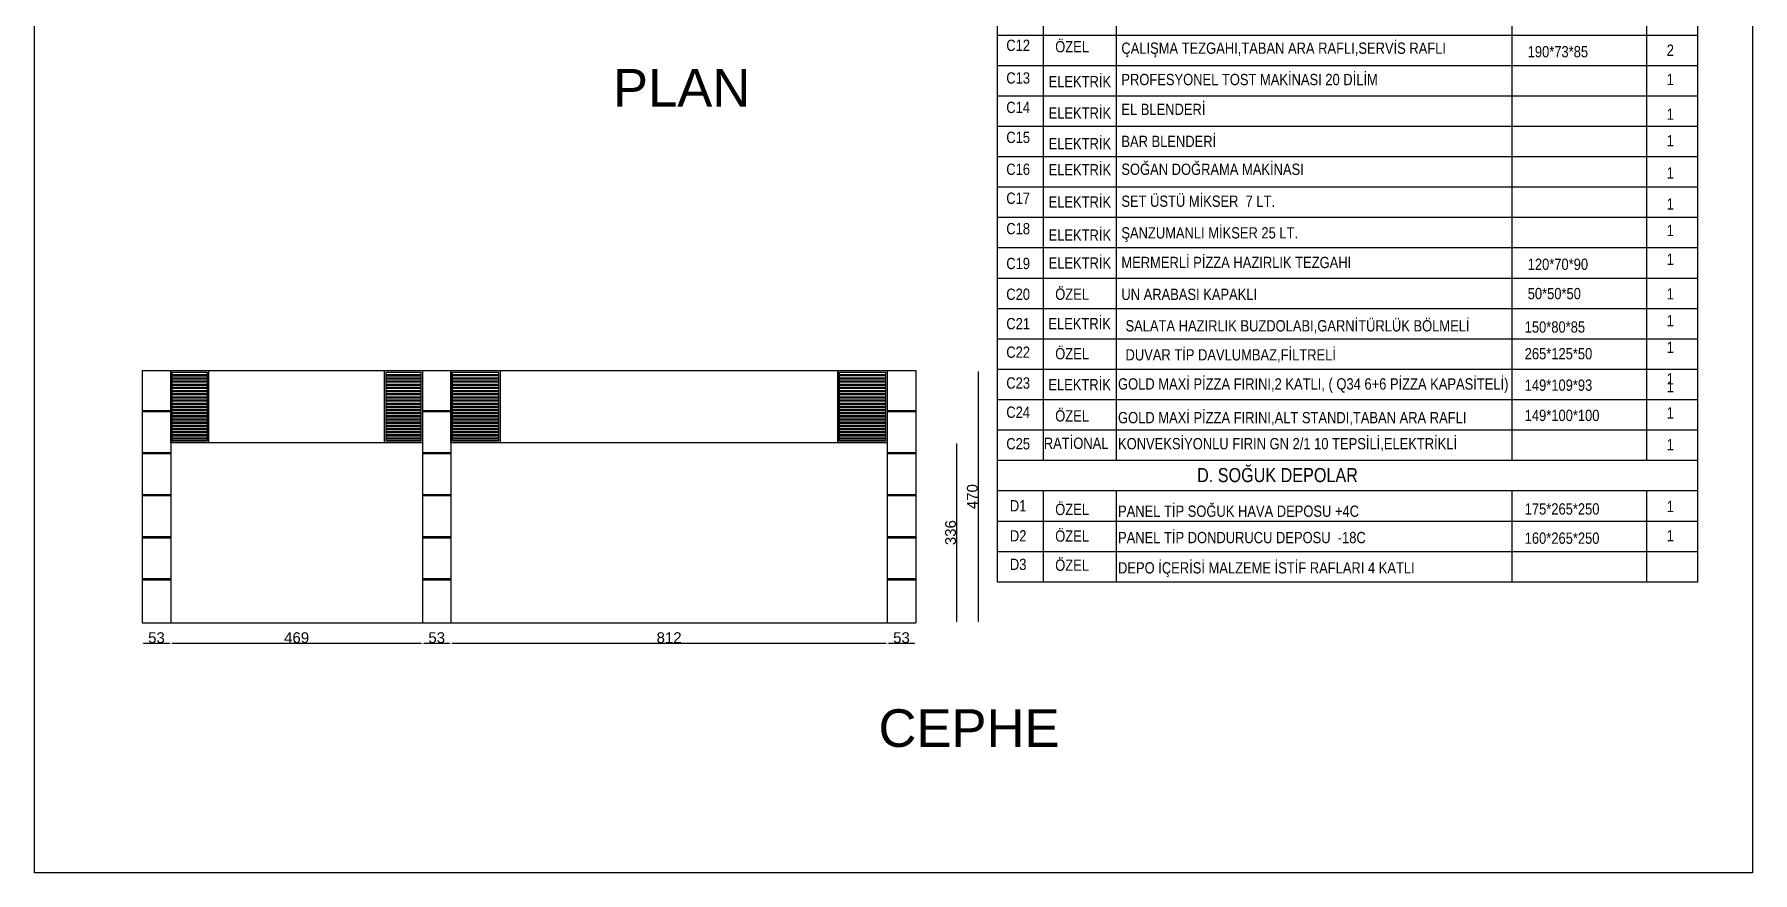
# Model space of a CAD drawing. Header units: millimetres. Extents: x 10088 to 21623, y -4423 to -852.
# Drawn here: x 18426 to 21623, y -4149 to -2588 of the extents above; entities that cross this region are included whole.
import ezdxf
from ezdxf.enums import TextEntityAlignment as Align

# ---------------------------------------------------------------- set-up
doc = ezdxf.new("R2010")
doc.units = ezdxf.units.MM
doc.linetypes.add('DUZ', pattern=[0])
doc.layers.add('MUTFAK', color=2, linetype='DUZ')
doc.styles.get("Standard").update_dxf_attribs({"font": 'arial.ttf'})
doc.styles.add('ÇAP100', font='ARIALN.TTF')
doc.dimstyles.new('Rest', dxfattribs={"dimtxt": 20, "dimasz": 2.5, "dimexe": 1.25, "dimexo": 0.625, "dimtad": 1, "dimdec": 0, "dimtxsty": 'Standard', "dimcen": 2.5, "dimse1": 1, "dimse2": 1, "dimclrd": 1, "dimclrt": 1, "dimadec": 0, "dimazin": 0, "dimtfac": 1, "dimtdec": 0, "dimtmove": 0, "dimatfit": 3, "dimfxl": 1, "dimarcsym": 0})

# ---------------------------------------------------------------- blocks, each defined once
blk = doc.blocks.new('LNGRRGNGŞR')
at = {"color": 253}
for p, q in [((1286.3, 1832.5), (1372, 1832.5)), ((1286.3, 1830.5), (1372, 1830.5)), ((1286.3, 1826.6), (1372, 1826.6)), ((1286.3, 1824.6), (1372, 1824.6)), ((1375, 1840.2), (1375, 1706.3)), ((1286.3, 1820.7), (1372, 1820.7)), ((1286.3, 1818.7), (1372, 1818.7)), ((1286.3, 1814.8), (1372, 1814.8)), ((1286.3, 1812.8), (1372, 1812.8)), ((1286.3, 1808.9), (1372, 1808.9)), ((1286.3, 1806.9), (1372, 1806.9)), ((1286.3, 1803.1), (1372, 1803.1)), ((1286.3, 1801.1), (1372, 1801.1)), ((1286.3, 1797.2), (1372, 1797.2)), ((1286.3, 1795.2), (1372, 1795.2)), ((1286.3, 1791.3), (1372, 1791.3)), ((1286.3, 1789.3), (1372, 1789.3)), ((1286.3, 1785.4), (1372, 1785.4)), ((1286.3, 1783.4), (1372, 1783.4)), ((1286.3, 1779.5), (1372, 1779.5)), ((1286.3, 1777.5), (1372, 1777.5)), ((1286.3, 1773.7), (1372, 1773.7)), ((1286.3, 1771.7), (1372, 1771.7)), ((1286.3, 1767.8), (1372, 1767.8)), ((1286.3, 1765.8), (1372, 1765.8)), ((1286.3, 1761.9), (1372, 1761.9)), ((1286.3, 1759.9), (1372, 1759.9)), ((1286.3, 1756), (1372, 1756)), ((1286.3, 1754), (1372, 1754)), ((1286.3, 1750.1), (1372, 1750.1)), ((1286.3, 1748.1), (1372, 1748.1)), ((1286.3, 1744.3), (1372, 1744.3)), ((1286.3, 1742.3), (1372, 1742.3)), ((1286.3, 1738.4), (1372, 1738.4)), ((1286.3, 1736.4), (1372, 1736.4)), ((1286.3, 1732.5), (1372, 1732.5)), ((1286.3, 1730.5), (1372, 1730.5)), ((1286.3, 1726.6), (1372, 1726.6)), ((1286.3, 1724.6), (1372, 1724.6)), ((1286.3, 1720.7), (1372, 1720.7)), ((1286.3, 1718.7), (1372, 1718.7)), ((1286.3, 1714.9), (1372, 1714.9)), ((1286.3, 1712.9), (1372, 1712.9))]:
    blk.add_line(p, q, dxfattribs=at)
for points in [[(1283.3, 1840.2), (1375, 1840.2), (1375, 1706.3), (1283.3, 1706.3)], [(1286.3, 1837.2), (1372, 1837.2), (1372, 1709.3), (1286.3, 1709.3)]]:
    blk.add_lwpolyline(points, close=True, dxfattribs=at)
blk = doc.blocks.new('*D163')
at = {"color": 1, "lineweight": -2, "transparency": 16777216}
blk.add_line((20182.2, -3216.2), (20182.2, -3681.1), dxfattribs=at)
at = {"color": 1, "transparency": 16777216}
for points in [[(20181.8, -3216.2), (20182.7, -3216.2), (20182.2, -3213.7)], [(20181.8, -3681.1), (20182.7, -3681.1), (20182.2, -3683.6)]]:
    blk.add_solid(points, dxfattribs=at)
at = {"layer": 'Defpoints', "color": 0, "transparency": 16777216}
for p in [(20140.6, -3213.7), (20140.6, -3683.6), (20182.2, -3683.6)]:
    blk.add_point(p, dxfattribs=at)
at = {"color": 1, "transparency": 16777216, "insert": (20171.4, -3448.6), "char_height": 20, "attachment_point": 5, "rotation": 90}
blk.add_mtext('470', dxfattribs=at)
blk = doc.blocks.new('*D200')
at = {"color": 1, "lineweight": -2, "transparency": 16777216}
blk.add_line((20141.8, -3350.1), (20141.8, -3681.1), dxfattribs=at)
at = {"color": 1, "transparency": 16777216}
for points in [[(20141.4, -3350.1), (20142.2, -3350.1), (20141.8, -3347.6)], [(20141.4, -3681.1), (20142.2, -3681.1), (20141.8, -3683.6)]]:
    blk.add_solid(points, dxfattribs=at)
at = {"layer": 'Defpoints', "color": 0, "transparency": 16777216}
for p in [(20013, -3347.6), (20013, -3683.6), (20141.8, -3683.6)]:
    blk.add_point(p, dxfattribs=at)
at = {"color": 1, "transparency": 16777216, "insert": (20130.9, -3515.6), "char_height": 20, "attachment_point": 5, "rotation": 90}
blk.add_mtext('336', dxfattribs=at)
blk = doc.blocks.new('*D201')
at = {"color": 1, "lineweight": -2, "transparency": 16777216}
blk.add_line((20063.5, -3722.1), (20015.5, -3722.1), dxfattribs=at)
at = {"color": 1, "transparency": 16777216}
for points in [[(20015.5, -3721.7), (20015.5, -3722.5), (20013, -3722.1)], [(20063.5, -3721.7), (20063.5, -3722.5), (20066, -3722.1)]]:
    blk.add_solid(points, dxfattribs=at)
at = {"layer": 'Defpoints', "color": 0, "transparency": 16777216}
for p in [(20013, -3683.6), (20066, -3683.6), (20013, -3722.1)]:
    blk.add_point(p, dxfattribs=at)
at = {"color": 1, "transparency": 16777216, "insert": (20039.5, -3711.3), "char_height": 20, "attachment_point": 5}
blk.add_mtext('53', dxfattribs=at)
blk = doc.blocks.new('*D202')
at = {"color": 1, "lineweight": -2, "transparency": 16777216}
blk.add_line((20010.5, -3722.1), (19203.5, -3722.1), dxfattribs=at)
at = {"color": 1, "transparency": 16777216}
for points in [[(19203.5, -3721.7), (19203.5, -3722.5), (19201, -3722.1)], [(20010.5, -3721.7), (20010.5, -3722.5), (20013, -3722.1)]]:
    blk.add_solid(points, dxfattribs=at)
at = {"layer": 'Defpoints', "color": 0, "transparency": 16777216}
for p in [(19201, -3683.6), (20013, -3683.6), (19201, -3722.1)]:
    blk.add_point(p, dxfattribs=at)
at = {"color": 1, "transparency": 16777216, "insert": (19607, -3711.3), "char_height": 20, "attachment_point": 5}
blk.add_mtext('812', dxfattribs=at)
blk = doc.blocks.new('*D203')
at = {"color": 1, "lineweight": -2, "transparency": 16777216}
blk.add_line((19198.5, -3722.1), (19150.5, -3722.1), dxfattribs=at)
at = {"color": 1, "transparency": 16777216}
for points in [[(19150.5, -3721.7), (19150.5, -3722.5), (19148, -3722.1)], [(19198.5, -3721.7), (19198.5, -3722.5), (19201, -3722.1)]]:
    blk.add_solid(points, dxfattribs=at)
at = {"layer": 'Defpoints', "color": 0, "transparency": 16777216}
for p in [(19148, -3683.6), (19201, -3683.6), (19148, -3722.1)]:
    blk.add_point(p, dxfattribs=at)
at = {"color": 1, "transparency": 16777216, "insert": (19174.5, -3711.3), "char_height": 20, "attachment_point": 5}
blk.add_mtext('53', dxfattribs=at)
blk = doc.blocks.new('*D204')
at = {"color": 1, "lineweight": -2, "transparency": 16777216}
blk.add_line((19145.5, -3722.1), (18682, -3722.1), dxfattribs=at)
at = {"color": 1, "transparency": 16777216}
for points in [[(18682, -3721.7), (18682, -3722.5), (18679.5, -3722.1)], [(19145.5, -3721.7), (19145.5, -3722.5), (19148, -3722.1)]]:
    blk.add_solid(points, dxfattribs=at)
at = {"layer": 'Defpoints', "color": 0, "transparency": 16777216}
for p in [(18679.5, -3683.6), (19148, -3683.6), (18679.5, -3722.1)]:
    blk.add_point(p, dxfattribs=at)
at = {"color": 1, "transparency": 16777216, "insert": (18913.8, -3711.3), "char_height": 20, "attachment_point": 5}
blk.add_mtext('469', dxfattribs=at)
blk = doc.blocks.new('*D205')
at = {"color": 1, "lineweight": -2, "transparency": 16777216}
blk.add_line((18677, -3722.1), (18629, -3722.1), dxfattribs=at)
at = {"color": 1, "transparency": 16777216}
for points in [[(18629, -3721.7), (18629, -3722.5), (18626.5, -3722.1)], [(18677, -3721.7), (18677, -3722.5), (18679.5, -3722.1)]]:
    blk.add_solid(points, dxfattribs=at)
at = {"layer": 'Defpoints', "color": 0, "transparency": 16777216}
for p in [(18626.5, -3683.6), (18679.5, -3683.6), (18626.5, -3722.1)]:
    blk.add_point(p, dxfattribs=at)
at = {"color": 1, "transparency": 16777216, "insert": (18653, -3711.3), "char_height": 20, "attachment_point": 5}
blk.add_mtext('53', dxfattribs=at)

msp = doc.modelspace()

# ---------------------------------------------------------------- linework, layer by layer
for p, q in [((18626.5, -3213.7), (18626.5, -3683.6)), ((18626.5, -3213.7), (20066, -3213.7)), ((18679.5, -3213.7), (18679.5, -3683.6)), ((19148, -3213.7), (19148, -3683.6)), ((19201, -3213.7), (19201, -3683.6)), ((19921.3, -3213.7), (19921.3, -3347.6)), ((20013, -3213.7), (20013, -3683.6)), ((20066, -3213.7), (20066, -3683.6)), ((18626.5, -3288.1), (18679.5, -3288.1)), ((18626.5, -3289.1), (18679.5, -3289.1)), ((18626.5, -3290.1), (18679.5, -3290.1)), ((19148, -3288.1), (19201, -3288.1)), ((19148, -3289.1), (19201, -3289.1)), ((19148, -3290.1), (19201, -3290.1)), ((20013, -3288.1), (20066, -3288.1)), ((20013, -3289.1), (20066, -3289.1)), ((20013, -3290.1), (20066, -3290.1)), ((18679.5, -3347.6), (19148, -3347.6)), ((19201, -3347.6), (20013, -3347.6)), ((18626.5, -3366.4), (18679.5, -3366.4)), ((18626.5, -3367.4), (18679.5, -3367.4)), ((18626.5, -3368.4), (18679.5, -3368.4)), ((19148, -3366.4), (19201, -3366.4)), ((19148, -3367.4), (19201, -3367.4)), ((19148, -3368.4), (19201, -3368.4)), ((20013, -3366.4), (20066, -3366.4)), ((20013, -3367.4), (20066, -3367.4)), ((20013, -3368.4), (20066, -3368.4)), ((18626.5, -3444.7), (18679.5, -3444.7)), ((18626.5, -3445.7), (18679.5, -3445.7)), ((18626.5, -3446.7), (18679.5, -3446.7)), ((19148, -3444.7), (19201, -3444.7)), ((19148, -3445.7), (19201, -3445.7)), ((19148, -3446.7), (19201, -3446.7)), ((20013, -3444.7), (20066, -3444.7)), ((20013, -3445.7), (20066, -3445.7)), ((20013, -3446.7), (20066, -3446.7)), ((18626.5, -3523), (18679.5, -3523)), ((18626.5, -3524), (18679.5, -3524)), ((18626.5, -3525), (18679.5, -3525)), ((19148, -3523), (19201, -3523)), ((19148, -3524), (19201, -3524)), ((19148, -3525), (19201, -3525)), ((20013, -3523), (20066, -3523)), ((20013, -3524), (20066, -3524)), ((20013, -3525), (20066, -3525)), ((18626.5, -3601.3), (18679.5, -3601.3)), ((18626.5, -3602.3), (18679.5, -3602.3)), ((18626.5, -3603.3), (18679.5, -3603.3)), ((19148, -3601.3), (19201, -3601.3)), ((19148, -3602.3), (19201, -3602.3)), ((19148, -3603.3), (19201, -3603.3)), ((20013, -3601.3), (20066, -3601.3)), ((20013, -3602.3), (20066, -3602.3)), ((20013, -3603.3), (20066, -3603.3)), ((18626.5, -3683.6), (20066, -3683.6))]:
    msp.add_line(p, q)
at = {"color": 253}
for p, q in [((18682.5, -3221.4), (18747.1, -3221.4)), ((18682.5, -3223.4), (18747.1, -3223.4)), ((18682.5, -3227.2), (18747.1, -3227.2)), ((18682.5, -3229.2), (18747.1, -3229.2)), ((18750.1, -3213.7), (18750.1, -3347.6)), ((19080.4, -3221.4), (19145, -3221.4)), ((19080.4, -3223.4), (19145, -3223.4)), ((19080.4, -3227.2), (19145, -3227.2)), ((19080.4, -3229.2), (19145, -3229.2)), ((19148, -3213.7), (19148, -3347.6)), ((18682.5, -3233.1), (18747.1, -3233.1)), ((18682.5, -3235.1), (18747.1, -3235.1)), ((18682.5, -3239), (18747.1, -3239)), ((18682.5, -3241), (18747.1, -3241)), ((18682.5, -3244.9), (18747.1, -3244.9)), ((18682.5, -3246.9), (18747.1, -3246.9)), ((18682.5, -3250.8), (18747.1, -3250.8)), ((18682.5, -3252.8), (18747.1, -3252.8)), ((18682.5, -3256.6), (18747.1, -3256.6)), ((18682.5, -3258.6), (18747.1, -3258.6)), ((19080.4, -3233.1), (19145, -3233.1)), ((19080.4, -3235.1), (19145, -3235.1)), ((19080.4, -3239), (19145, -3239)), ((19080.4, -3241), (19145, -3241)), ((19080.4, -3244.9), (19145, -3244.9)), ((19080.4, -3246.9), (19145, -3246.9)), ((19080.4, -3250.8), (19145, -3250.8)), ((19080.4, -3252.8), (19145, -3252.8)), ((19080.4, -3256.6), (19145, -3256.6)), ((19080.4, -3258.6), (19145, -3258.6)), ((18682.5, -3262.5), (18747.1, -3262.5)), ((18682.5, -3264.5), (18747.1, -3264.5)), ((18682.5, -3268.4), (18747.1, -3268.4)), ((18682.5, -3270.4), (18747.1, -3270.4)), ((18682.5, -3274.3), (18747.1, -3274.3)), ((18682.5, -3276.3), (18747.1, -3276.3)), ((18682.5, -3280.2), (18747.1, -3280.2)), ((18682.5, -3282.2), (18747.1, -3282.2)), ((18682.5, -3286), (18747.1, -3286)), ((18682.5, -3288), (18747.1, -3288)), ((18682.5, -3291.9), (18747.1, -3291.9)), ((19080.4, -3262.5), (19145, -3262.5)), ((19080.4, -3264.5), (19145, -3264.5)), ((19080.4, -3268.4), (19145, -3268.4)), ((19080.4, -3270.4), (19145, -3270.4)), ((19080.4, -3274.3), (19145, -3274.3)), ((19080.4, -3276.3), (19145, -3276.3)), ((19080.4, -3280.2), (19145, -3280.2)), ((19080.4, -3282.2), (19145, -3282.2)), ((19080.4, -3286), (19145, -3286)), ((19080.4, -3288), (19145, -3288)), ((19080.4, -3291.9), (19145, -3291.9)), ((18682.5, -3293.9), (18747.1, -3293.9)), ((18682.5, -3297.8), (18747.1, -3297.8)), ((18682.5, -3299.8), (18747.1, -3299.8)), ((18682.5, -3303.7), (18747.1, -3303.7)), ((18682.5, -3305.7), (18747.1, -3305.7)), ((18682.5, -3309.6), (18747.1, -3309.6)), ((18682.5, -3311.6), (18747.1, -3311.6)), ((18682.5, -3315.4), (18747.1, -3315.4)), ((18682.5, -3317.4), (18747.1, -3317.4)), ((18682.5, -3321.3), (18747.1, -3321.3)), ((18682.5, -3323.3), (18747.1, -3323.3)), ((19080.4, -3293.9), (19145, -3293.9)), ((19080.4, -3297.8), (19145, -3297.8)), ((19080.4, -3299.8), (19145, -3299.8)), ((19080.4, -3303.7), (19145, -3303.7)), ((19080.4, -3305.7), (19145, -3305.7)), ((19080.4, -3309.6), (19145, -3309.6)), ((19080.4, -3311.6), (19145, -3311.6)), ((19080.4, -3315.4), (19145, -3315.4)), ((19080.4, -3317.4), (19145, -3317.4)), ((19080.4, -3321.3), (19145, -3321.3)), ((19080.4, -3323.3), (19145, -3323.3)), ((18682.5, -3327.2), (18747.1, -3327.2)), ((18682.5, -3329.2), (18747.1, -3329.2)), ((18682.5, -3333.1), (18747.1, -3333.1)), ((18682.5, -3335.1), (18747.1, -3335.1)), ((18682.5, -3339), (18747.1, -3339)), ((18682.5, -3341), (18747.1, -3341)), ((19080.4, -3327.2), (19145, -3327.2)), ((19080.4, -3329.2), (19145, -3329.2)), ((19080.4, -3333.1), (19145, -3333.1)), ((19080.4, -3335.1), (19145, -3335.1)), ((19080.4, -3339), (19145, -3339)), ((19080.4, -3341), (19145, -3341))]:
    msp.add_line(p, q, dxfattribs=at)
for points in [[(18425.7, -851.6), (21623.5, -851.6), (21623.5, -4148.8), (18425.7, -4148.8)], [(18679.5, -3213.7), (18750.1, -3213.7), (18750.1, -3347.6), (18679.5, -3347.6)], [(19077.4, -3213.7), (19148, -3213.7), (19148, -3347.6), (19077.4, -3347.6)]]:
    msp.add_lwpolyline(points, close=True)
for points in [[(18679.5, -3213.7), (18750.1, -3213.7), (18750.1, -3347.6), (18679.5, -3347.6)], [(18682.5, -3216.7), (18747.1, -3216.7), (18747.1, -3344.6), (18682.5, -3344.6)], [(19077.4, -3213.7), (19148, -3213.7), (19148, -3347.6), (19077.4, -3347.6)], [(19080.4, -3216.7), (19145, -3216.7), (19145, -3344.6), (19080.4, -3344.6)]]:
    msp.add_lwpolyline(points, close=True, dxfattribs=at)
at = {"layer": 'MUTFAK', "color": 0, "linetype": 'Continuous', "ltscale": 25}
for p, q in [((20218.1, -3607.7), (20218.1, -1869.3)), ((21521.2, -3607.7), (21521.2, -1869.3)), ((20303.6, -3381.5), (20303.6, -1952.5)), ((20439.3, -1952.5), (20439.3, -3381.5)), ((21175.1, -1952.5), (21175.1, -3381.5)), ((21426.7, -3381.5), (21426.7, -1952.5)), ((21521.2, -2589.8), (20218.1, -2589.8)), ((21521.2, -2646.3), (20218.1, -2646.3)), ((21521.2, -2702.9), (20218.1, -2702.9)), ((21521.2, -2759.4), (20218.1, -2759.4)), ((21521.2, -2816), (20218.1, -2816)), ((21521.2, -2872.5), (20218.1, -2872.5)), ((21521.2, -2872.5), (20218.1, -2872.5)), ((21521.2, -2929.1), (20218.1, -2929.1)), ((21521.2, -2929.1), (20218.1, -2929.1)), ((21521.2, -2985.6), (20218.1, -2985.6)), ((21521.2, -2985.6), (20218.1, -2985.6)), ((21521.2, -3042.2), (20218.1, -3042.2)), ((21521.2, -3042.2), (20218.1, -3042.2)), ((21521.2, -3098.7), (20218.1, -3098.7)), ((21521.2, -3155.3), (20218.1, -3155.3)), ((21521.2, -3155.3), (20218.1, -3155.3)), ((21521.2, -3211.8), (20218.1, -3211.8)), ((21521.2, -3268.4), (20218.1, -3268.4)), ((21521.2, -3324.9), (20218.1, -3324.9)), ((21521.2, -3381.5), (20218.1, -3381.5)), ((21521.2, -3381.5), (20218.1, -3381.5)), ((21521.2, -3438), (20218.1, -3438)), ((20303.6, -3607.7), (20303.6, -3438)), ((20439.3, -3438), (20439.3, -3607.7)), ((21175.1, -3438), (21175.1, -3607.7)), ((21426.7, -3607.7), (21426.7, -3438)), ((21521.2, -3494.6), (20218.1, -3494.6)), ((21521.2, -3551.1), (20218.1, -3551.1)), ((21521.2, -3607.7), (20218.1, -3607.7))]:
    msp.add_line(p, q, dxfattribs=at)

# ---------------------------------------------------------------- block references
for p in [(17917.7, -5053.8), (18638, -5053.8)]:
    msp.add_blockref('LNGRRGNGŞR', p)

# ---------------------------------------------------------------- texts
for s, p in [('PLAN', (19502.6, -2722.3)), ('CEPHE', (19996.7, -3914.6))]:
    msp.add_text(s, height=70).set_placement(p)
at = {"layer": 'MUTFAK', "color": 30, "linetype": 'Continuous', "ltscale": 25, "style": 'ÇAP100'}
for s, p in [('C12', (20256.6, -2625)), ('C13', (20256.6, -2685.8)), ('C14', (20256.6, -2740.6)), ('C15', (20256.6, -2796.4)), ('C16', (20256.6, -2855.8)), ('C17', (20256.6, -2909.7)), ('C18', (20256.6, -2966.4)), ('C19', (20256.6, -3031.2)), ('C20', (20256.6, -3088.5)), ('C21', (20256.6, -3143.3)), ('C22', (20256.6, -3196.4)), ('C23', (20256.6, -3253.8)), ('C24', (20256.6, -3308.2)), ('C25', (20256.6, -3366.9))]:
    msp.add_text(s, height=21, dxfattribs=at).set_placement(p, align=Align.BOTTOM_CENTER)
for s, p in [('ÖZEL', (20325.6, -2621.2)), ('ÇALIŞMA TEZGAHI,TABAN ARA RAFLI,SERVİS RAFLI', (20448.7, -2624)), ('190*73*85', (21204.9, -2630.6)), ('2', (21463.6, -2627.8)), ('ELEKTRİK', (20313.3, -2686.2)), ('PROFESYONEL TOST MAKİNASI 20 DİLİM', (20448.7, -2682.4)), ('1', (21463.6, -2682.2)), ('EL BLENDERİ', (20448.7, -2738)), ('ELEKTRİK', (20313.3, -2744.8)), ('1', (21463.6, -2746.9)), ('ELEKTRİK', (20313.3, -2801.8)), ('BAR BLENDERİ', (20448.7, -2797.6)), ('1', (21463.6, -2796.3)), ('ELEKTRİK', (20313.3, -2850.3)), ('SOĞAN DOĞRAMA MAKİNASI', (20448.7, -2849.5)), ('1', (21463.6, -2856.4)), ('ELEKTRİK', (20313.3, -2910.3)), ('SET ÜSTÜ MİKSER  7 LT.', (20448.7, -2909)), ('1', (21463.6, -2914.2)), ('ŞANZUMANLI MİKSER 25 LT.', (20448.7, -2967.9)), ('ELEKTRİK', (20313.3, -2972.1)), ('1', (21463.6, -2963.4)), ('ELEKTRİK', (20313.3, -3023.9)), ('MERMERLİ PİZZA HAZIRLIK TEZGAHI', (20448.7, -3023)), ('120*70*90', (21204.9, -3026.4)), ('1', (21463.6, -3017)), ('ÖZEL', (20325.6, -3082.1)), ('UN ARABASI KAPAKLI', (20448.7, -3082.4)), ('50*50*50', (21204.9, -3081)), ('1', (21463.6, -3081.5)), ('ELEKTRİK', (20312.9, -3136.9)), ('SALATA HAZIRLIK BUZDOLABI,GARNİTÜRLÜK BÖLMELİ', (20456.4, -3141)), ('150*80*85', (21199.3, -3143.2)), ('1', (21463.6, -3131.4)), ('1', (21463.6, -3181.1)), ('ÖZEL', (20325.6, -3192.9)), ('DUVAR TİP DAVLUMBAZ,FİLTRELİ', (20456.4, -3195)), ('265*125*50', (21199.3, -3192.9)), ('ELEKTRİK', (20312.9, -3250.6)), ('GOLD MAXİ PİZZA FIRINI,2 KATLI, ( Q34 6+6 PİZZA KAPASİTELİ) ', (20442.5, -3249.2)), ('1', (21463.6, -3239.6)), ('149*109*93', (21199.3, -3251.5)), ('1', (21463.6, -3254.4)), ('ÖZEL', (20325.6, -3308.7)), ('GOLD MAXİ PİZZA FIRINI,ALT STANDI,TABAN ARA RAFLI ', (20442.5, -3312)), ('149*100*100', (21199.3, -3307.8)), ('1', (21463.6, -3303.2)), ('RATİONAL', (20304.4, -3359.7)), ('KONVEKSİYONLU FIRIN GN 2/1 10 TEPSİLİ,ELEKTRİKLİ', (20442.5, -3360.5)), ('1', (21463.6, -3362.2))]:
    msp.add_text(s, height=21, dxfattribs=at).set_placement(p)
at = {"layer": 'MUTFAK', "color": 5, "linetype": 'Continuous', "ltscale": 25, "style": 'ÇAP100'}
for s, height, p in [('D. SOĞUK DEPOLAR', 26.25, (20589.7, -3421.6)), ('ÖZEL', 21, (20325.6, -3482.9)), ('PANEL TİP SOĞUK HAVA DEPOSU +4C', 21, (20442.5, -3486.2)), ('175*265*250', 21, (21199.3, -3482)), ('1', 21, (21463.6, -3477.4)), ('ÖZEL', 21, (20325.6, -3532.5)), ('PANEL TİP DONDURUCU DEPOSU  -18C', 21, (20442.5, -3535.3)), ('160*265*250', 21, (21199.3, -3536.4)), ('1', 21, (21463.6, -3531.8)), ('ÖZEL', 21, (20325.6, -3586.7)), ('DEPO İÇERİSİ MALZEME İSTİF RAFLARI 4 KATLI', 21, (20442.5, -3591.7))]:
    msp.add_text(s, height=height, dxfattribs=at).set_placement(p)
for s, p in [('D1', (20256.6, -3482.4)), ('D2', (20256.6, -3538.4)), ('D3', (20256.6, -3591.5))]:
    msp.add_text(s, height=21, dxfattribs=at).set_placement(p, align=Align.BOTTOM_CENTER)

# ---------------------------------------------------------------- dimensions: what is measured, and where the dimension line sits
for p1, p2, distance, picture, middle in [((20140.6, -3213.7), (20140.6, -3683.6), 41.6, '*D163', (20171.4, -3448.6)), ((20013, -3347.6), (20013, -3683.6), 128.8, '*D200', (20130.9, -3515.6)), ((20066, -3683.6), (20013, -3683.6), 38.6, '*D201', (20039.5, -3711.3))]:
    dim = msp.add_aligned_dim(p1=p1, p2=p2, distance=distance, dimstyle='Rest')
    dim.commit()
    dim.dimension.update_dxf_attribs({"geometry": picture, "text_midpoint": middle})
for base, p1, p2, picture, middle in [((18626.5, -3722.1), (18679.5, -3683.6), (18626.5, -3683.6), '*D205', (18653, -3711.3)), ((18679.501003, -3722.1034354), (19148.001003, -3683.5525231), (18679.501003, -3683.5525231), '*D204', (18913.751003, -3711.2669757)), ((19148, -3722.1), (19201, -3683.6), (19148, -3683.6), '*D203', (19174.5, -3711.3)), ((19201, -3722.1), (20013, -3683.6), (19201, -3683.6), '*D202', (19607, -3711.3))]:
    dim = msp.add_linear_dim(base=base, p1=p1, p2=p2, dimstyle='Rest', override={"dimtmove": 1})
    dim.commit()
    dim.dimension.update_dxf_attribs({"geometry": picture, "text_midpoint": middle})

doc.saveas('drawing.dxf')
